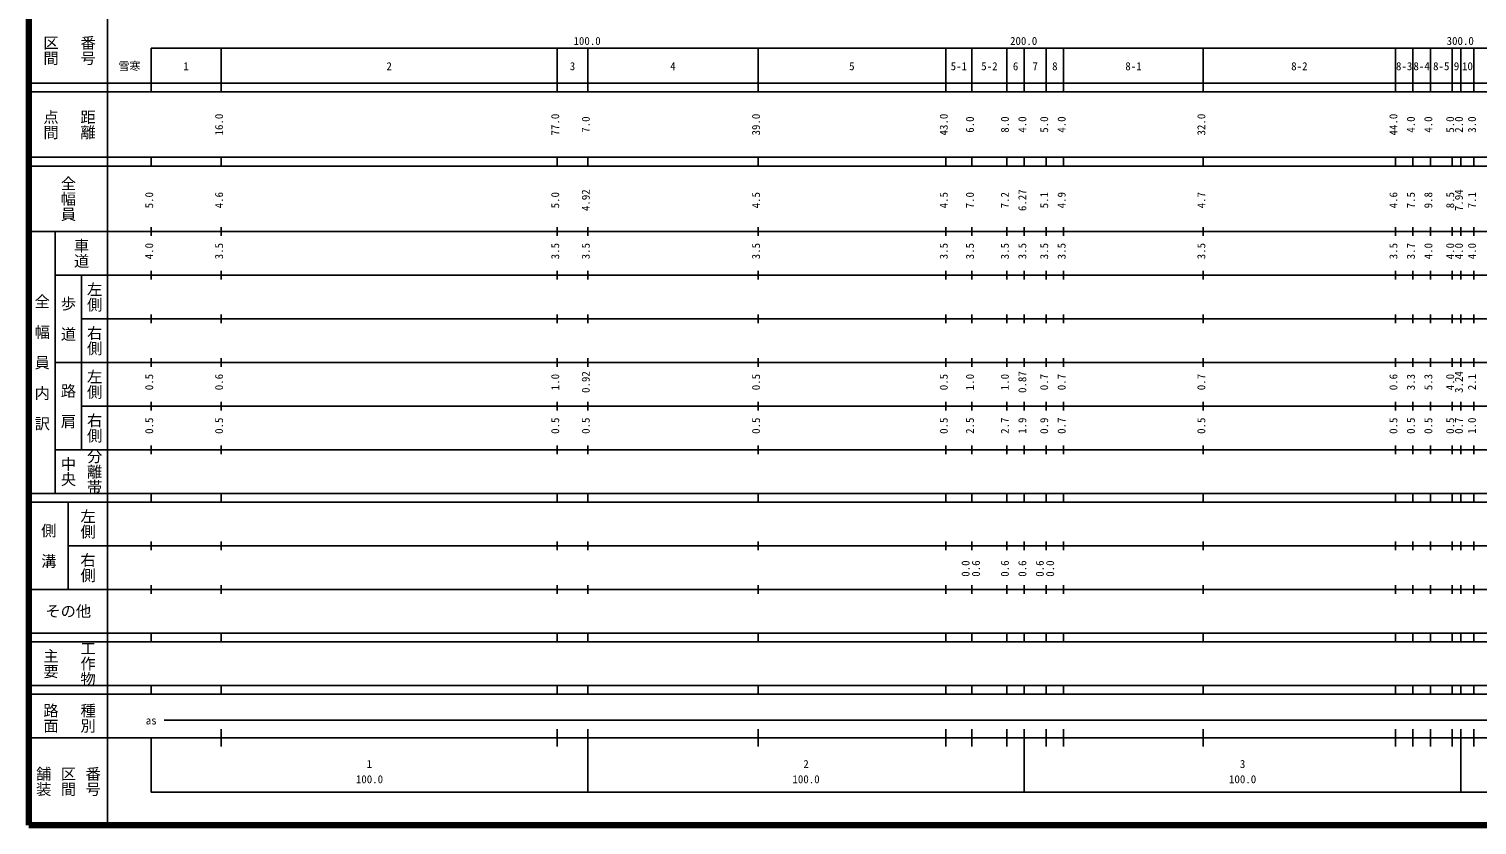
# Model space of a CAD drawing. Units: millimetres on the paper, enlarged 1000 times. Extents: x 40000 to 680000, y 20000 to 380000.
# Drawn here: x 40000 to 371698, y 20000 to 202409 of the extents above; entities that cross this region are included whole.
import ezdxf
from ezdxf.enums import TextEntityAlignment as Align

# ---------------------------------------------------------------- set-up
doc = ezdxf.new("R2010")
doc.units = ezdxf.units.MM
doc.header["$LTSCALE"] = 1000
doc.layers.add('M-TTL', color=2, linetype='Continuous', lineweight=140)
doc.layers.add('M-TTL-BAND', color=7, linetype='Continuous', lineweight=25)
doc.styles.add('@ＭＳ ゴシック', font='')
doc.styles.add('ＭＳ ゴシック', font='')
doc.styles.get('@ＭＳ ゴシック').set_extended_font_data('@MS Gothic')
doc.styles.get('ＭＳ ゴシック').set_extended_font_data('MS Gothic')

msp = doc.modelspace()

# ---------------------------------------------------------------- linework, layer by layer
at = {"layer": 'M-TTL'}
for p, q in [((40000, 380000), (40000, 20000)), ((40000, 20000), (680000, 20000))]:
    msp.add_line(p, q, dxfattribs=at)
at = {"layer": 'M-TTL-BAND'}
for p, q in [((58000, 370000), (58000, 20000)), ((68000, 198000), (579000, 198000)), ((68000, 198000), (68000, 188000)), ((84000, 188000), (84000, 198000)), ((161000, 188000), (161000, 198000)), ((168000, 188000), (168000, 198000)), ((207000, 188000), (207000, 198000)), ((250000, 188000), (250000, 198000)), ((256000, 188000), (256000, 198000)), ((264000, 188000), (264000, 198000)), ((268000, 188000), (268000, 198000)), ((273000, 188000), (273000, 198000)), ((277000, 188000), (277000, 198000)), ((309000, 188000), (309000, 198000)), ((353000, 188000), (353000, 198000)), ((357000, 188000), (357000, 198000)), ((361000, 188000), (361000, 198000)), ((366000, 188000), (366000, 198000)), ((368000, 188000), (368000, 198000)), ((371000, 188000), (371000, 198000)), ((40000, 190000), (579000, 190000)), ((40000, 188000), (579000, 188000)), ((40000, 173000), (579000, 173000)), ((68000, 171000), (68000, 173000)), ((84000, 171000), (84000, 173000)), ((161000, 171000), (161000, 173000)), ((168000, 171000), (168000, 173000)), ((207000, 171000), (207000, 173000)), ((250000, 171000), (250000, 173000)), ((256000, 171000), (256000, 173000)), ((264000, 171000), (264000, 173000)), ((268000, 171000), (268000, 173000)), ((273000, 171000), (273000, 173000)), ((277000, 171000), (277000, 173000)), ((309000, 171000), (309000, 173000)), ((353000, 171000), (353000, 173000)), ((357000, 171000), (357000, 173000)), ((361000, 171000), (361000, 173000)), ((366000, 171000), (366000, 173000)), ((368000, 171000), (368000, 173000)), ((371000, 171000), (371000, 173000)), ((40000, 171000), (579000, 171000)), ((40000, 156000), (579000, 156000)), ((46000, 96000), (46000, 156000)), ((68000, 155000), (68000, 157000)), ((84000, 155000), (84000, 157000)), ((161000, 155000), (161000, 157000)), ((168000, 155000), (168000, 157000)), ((207000, 155000), (207000, 157000)), ((250000, 155000), (250000, 157000)), ((256000, 155000), (256000, 157000)), ((264000, 155000), (264000, 157000)), ((268000, 155000), (268000, 157000)), ((273000, 155000), (273000, 157000)), ((277000, 155000), (277000, 157000)), ((309000, 155000), (309000, 157000)), ((353000, 155000), (353000, 157000)), ((357000, 155000), (357000, 157000)), ((361000, 155000), (361000, 157000)), ((366000, 155000), (366000, 157000)), ((368000, 155000), (368000, 157000)), ((371000, 155000), (371000, 157000)), ((46000, 146000), (579000, 146000)), ((52000, 146000), (52000, 106000)), ((68000, 145000), (68000, 147000)), ((84000, 145000), (84000, 147000)), ((161000, 145000), (161000, 147000)), ((168000, 145000), (168000, 147000)), ((207000, 145000), (207000, 147000)), ((250000, 145000), (250000, 147000)), ((256000, 145000), (256000, 147000)), ((264000, 145000), (264000, 147000)), ((268000, 145000), (268000, 147000)), ((273000, 145000), (273000, 147000)), ((277000, 145000), (277000, 147000)), ((309000, 145000), (309000, 147000)), ((353000, 145000), (353000, 147000)), ((357000, 145000), (357000, 147000)), ((361000, 145000), (361000, 147000)), ((366000, 145000), (366000, 147000)), ((368000, 145000), (368000, 147000)), ((371000, 145000), (371000, 147000)), ((52000, 136000), (579000, 136000)), ((68000, 135000), (68000, 137000)), ((84000, 135000), (84000, 137000)), ((161000, 135000), (161000, 137000)), ((168000, 135000), (168000, 137000)), ((207000, 135000), (207000, 137000)), ((250000, 135000), (250000, 137000)), ((256000, 135000), (256000, 137000)), ((264000, 135000), (264000, 137000)), ((268000, 135000), (268000, 137000)), ((273000, 135000), (273000, 137000)), ((277000, 135000), (277000, 137000)), ((309000, 135000), (309000, 137000)), ((353000, 135000), (353000, 137000)), ((357000, 135000), (357000, 137000)), ((361000, 135000), (361000, 137000)), ((366000, 135000), (366000, 137000)), ((368000, 135000), (368000, 137000)), ((371000, 135000), (371000, 137000)), ((68000, 125000), (68000, 127000)), ((84000, 125000), (84000, 127000)), ((161000, 125000), (161000, 127000)), ((168000, 125000), (168000, 127000)), ((207000, 125000), (207000, 127000)), ((250000, 125000), (250000, 127000)), ((256000, 125000), (256000, 127000)), ((264000, 125000), (264000, 127000)), ((268000, 125000), (268000, 127000)), ((273000, 125000), (273000, 127000)), ((277000, 125000), (277000, 127000)), ((309000, 125000), (309000, 127000)), ((353000, 125000), (353000, 127000)), ((357000, 125000), (357000, 127000)), ((361000, 125000), (361000, 127000)), ((366000, 125000), (366000, 127000)), ((368000, 125000), (368000, 127000)), ((371000, 125000), (371000, 127000)), ((46000, 126000), (579000, 126000)), ((68000, 115000), (68000, 117000)), ((84000, 115000), (84000, 117000)), ((161000, 115000), (161000, 117000)), ((168000, 115000), (168000, 117000)), ((207000, 115000), (207000, 117000)), ((250000, 115000), (250000, 117000)), ((256000, 115000), (256000, 117000)), ((264000, 115000), (264000, 117000)), ((268000, 115000), (268000, 117000)), ((273000, 115000), (273000, 117000)), ((277000, 115000), (277000, 117000)), ((309000, 115000), (309000, 117000)), ((353000, 115000), (353000, 117000)), ((357000, 115000), (357000, 117000)), ((361000, 115000), (361000, 117000)), ((366000, 115000), (366000, 117000)), ((368000, 115000), (368000, 117000)), ((371000, 115000), (371000, 117000)), ((52000, 116000), (579000, 116000)), ((68000, 105000), (68000, 107000)), ((84000, 105000), (84000, 107000)), ((161000, 105000), (161000, 107000)), ((168000, 105000), (168000, 107000)), ((207000, 105000), (207000, 107000)), ((250000, 105000), (250000, 107000)), ((256000, 105000), (256000, 107000)), ((264000, 105000), (264000, 107000)), ((268000, 105000), (268000, 107000)), ((273000, 105000), (273000, 107000)), ((277000, 105000), (277000, 107000)), ((309000, 105000), (309000, 107000)), ((353000, 105000), (353000, 107000)), ((357000, 105000), (357000, 107000)), ((361000, 105000), (361000, 107000)), ((366000, 105000), (366000, 107000)), ((368000, 105000), (368000, 107000)), ((371000, 105000), (371000, 107000)), ((46000, 106000), (579000, 106000)), ((40000, 96000), (579000, 96000)), ((40000, 94000), (579000, 94000)), ((49000, 94000), (49000, 74000)), ((68000, 94000), (68000, 96000)), ((84000, 94000), (84000, 96000)), ((161000, 94000), (161000, 96000)), ((168000, 94000), (168000, 96000)), ((207000, 94000), (207000, 96000)), ((250000, 94000), (250000, 96000)), ((256000, 94000), (256000, 96000)), ((264000, 94000), (264000, 96000)), ((268000, 94000), (268000, 96000)), ((273000, 94000), (273000, 96000)), ((277000, 94000), (277000, 96000)), ((309000, 94000), (309000, 96000)), ((353000, 94000), (353000, 96000)), ((357000, 94000), (357000, 96000)), ((361000, 94000), (361000, 96000)), ((366000, 94000), (366000, 96000)), ((368000, 94000), (368000, 96000)), ((371000, 94000), (371000, 96000)), ((49000, 84000), (579000, 84000)), ((68000, 83000), (68000, 85000)), ((84000, 83000), (84000, 85000)), ((161000, 83000), (161000, 85000)), ((168000, 83000), (168000, 85000)), ((207000, 83000), (207000, 85000)), ((250000, 83000), (250000, 85000)), ((256000, 83000), (256000, 85000)), ((264000, 83000), (264000, 85000)), ((268000, 83000), (268000, 85000)), ((273000, 83000), (273000, 85000)), ((277000, 83000), (277000, 85000)), ((309000, 83000), (309000, 85000)), ((353000, 83000), (353000, 85000)), ((357000, 83000), (357000, 85000)), ((361000, 83000), (361000, 85000)), ((366000, 83000), (366000, 85000)), ((368000, 83000), (368000, 85000)), ((371000, 83000), (371000, 85000)), ((40000, 74000), (579000, 74000)), ((68000, 73000), (68000, 75000)), ((84000, 73000), (84000, 75000)), ((161000, 73000), (161000, 75000)), ((168000, 73000), (168000, 75000)), ((207000, 73000), (207000, 75000)), ((250000, 73000), (250000, 75000)), ((256000, 73000), (256000, 75000)), ((264000, 73000), (264000, 75000)), ((268000, 73000), (268000, 75000)), ((273000, 73000), (273000, 75000)), ((277000, 73000), (277000, 75000)), ((309000, 73000), (309000, 75000)), ((353000, 73000), (353000, 75000)), ((357000, 73000), (357000, 75000)), ((361000, 73000), (361000, 75000)), ((366000, 73000), (366000, 75000)), ((368000, 73000), (368000, 75000)), ((371000, 73000), (371000, 75000)), ((40000, 64000), (579000, 64000)), ((68000, 62000), (68000, 64000)), ((84000, 62000), (84000, 64000)), ((161000, 62000), (161000, 64000)), ((168000, 62000), (168000, 64000)), ((207000, 62000), (207000, 64000)), ((250000, 62000), (250000, 64000)), ((256000, 62000), (256000, 64000)), ((264000, 62000), (264000, 64000)), ((268000, 62000), (268000, 64000)), ((273000, 62000), (273000, 64000)), ((277000, 62000), (277000, 64000)), ((309000, 62000), (309000, 64000)), ((353000, 62000), (353000, 64000)), ((357000, 62000), (357000, 64000)), ((361000, 62000), (361000, 64000)), ((366000, 62000), (366000, 64000)), ((368000, 62000), (368000, 64000)), ((371000, 62000), (371000, 64000)), ((40000, 62000), (579000, 62000)), ((40000, 52000), (579000, 52000)), ((40000, 50000), (579000, 50000)), ((68000, 50000), (68000, 52000)), ((84000, 50000), (84000, 52000)), ((161000, 50000), (161000, 52000)), ((168000, 50000), (168000, 52000)), ((207000, 50000), (207000, 52000)), ((250000, 50000), (250000, 52000)), ((256000, 50000), (256000, 52000)), ((264000, 50000), (264000, 52000)), ((268000, 50000), (268000, 52000)), ((273000, 50000), (273000, 52000)), ((277000, 50000), (277000, 52000)), ((309000, 50000), (309000, 52000)), ((353000, 50000), (353000, 52000)), ((357000, 50000), (357000, 52000)), ((361000, 50000), (361000, 52000)), ((366000, 50000), (366000, 52000)), ((368000, 50000), (368000, 52000)), ((371000, 50000), (371000, 52000)), ((71000, 44000), (565000, 44000)), ((40000, 40000), (579000, 40000)), ((68000, 40000), (68000, 27500)), ((84000, 38000), (84000, 42000)), ((161000, 38000), (161000, 42000)), ((168000, 27500), (168000, 42000)), ((207000, 38000), (207000, 42000)), ((250000, 38000), (250000, 42000)), ((256000, 38000), (256000, 42000)), ((264000, 38000), (264000, 42000)), ((268000, 27500), (268000, 42000)), ((273000, 38000), (273000, 42000)), ((277000, 38000), (277000, 42000)), ((309000, 38000), (309000, 42000)), ((353000, 38000), (353000, 42000)), ((357000, 38000), (357000, 42000)), ((361000, 38000), (361000, 42000)), ((366000, 38000), (366000, 42000)), ((368000, 27500), (368000, 42000)), ((371000, 38000), (371000, 42000)), ((68000, 27500), (579000, 27500))]:
    msp.add_line(p, q, dxfattribs=at)

# ---------------------------------------------------------------- texts
at = {"layer": 'M-TTL-BAND', "style": '@ＭＳ ゴシック'}
for s, p in [('区間', (45000, 197500)), ('番号', (53500, 197500)), ('点間', (45000, 180500)), ('距離', (53500, 180500)), ('全幅員', (49000, 163500)), ('車道', (52000, 151000)), ('左側', (55000, 141000)), ('全\u3000幅\u3000員\u3000内\u3000訳', (43000, 126000)), ('歩\u3000道', (49000, 136000)), ('右側', (55000, 131000)), ('左側', (55000, 121000)), ('路\u3000肩', (49000, 116000)), ('右側', (55000, 111000)), ('中央', (49000, 101000)), ('分離帯', (55000, 101000)), ('左側', (53500, 89000)), ('側\u3000溝', (44500, 84000)), ('右側', (53500, 79000)), ('主要', (45000, 57000)), ('工作物', (53500, 57000)), ('路面', (45000, 44500)), ('種別', (53500, 44500)), ('舗装', (43333, 30000)), ('番号', (54667, 30000)), ('区間', (49000, 30000))]:
    msp.add_text(s, height=2566, rotation=270, dxfattribs=at).set_placement(p, align=Align.MIDDLE_CENTER)
at = {"layer": 'M-TTL-BAND', "style": 'ＭＳ ゴシック'}
for s, p in [('100.0', (167844, 198195)), ('200.0', (267844, 198195)), ('300.0', (367844, 198195)), ('雪寒', (63017, 192405)), ('1', (76000, 192405)), ('2', (122500, 192405)), ('3', (164500, 192405)), ('4', (187500, 192405)), ('5', (228500, 192405)), ('5-1', (253000, 192405)), ('5-2', (260000, 192405)), ('6', (266000, 192405)), ('7', (270500, 192405)), ('8', (275000, 192405)), ('8-1', (293000, 192405)), ('8-2', (331000, 192405)), ('8-3', (355000, 192405)), ('8-4', (359000, 192405)), ('8-5', (363500, 192405)), ('9', (367000, 192405)), ('10', (369500, 192405)), ('as', (68000, 42500)), ('1', (118000, 32523)), ('2', (218000, 32523)), ('3', (318000, 32523)), ('100.0', (118000, 29033)), ('100.0', (218000, 29033)), ('100.0', (318000, 29033))]:
    msp.add_text(s, height=1833, dxfattribs=at).set_placement(p, align=Align.BOTTOM_CENTER)
for s, p in [('16.0', (85000, 180500)), ('77.0', (162000, 180500)), ('39.0', (208000, 180500)), ('43.0', (251000, 180500)), ('32.0', (310000, 180500)), ('44.0', (354000, 180500)), ('7.0', (169000, 180500)), ('6.0', (257000, 180500)), ('8.0', (265000, 180500)), ('4.0', (269000, 180500)), ('5.0', (274000, 180500)), ('4.0', (278000, 180500)), ('4.0', (358000, 180500)), ('4.0', (362000, 180500)), ('5.0', (367000, 180500)), ('2.0', (369000, 180500)), ('3.0', (372000, 180500)), ('5.0', (69000, 163174)), ('4.6', (85000, 163174)), ('5.0', (162000, 163174)), ('4.92', (169000, 163174)), ('4.5', (208000, 163174)), ('4.5', (251000, 163174)), ('7.0', (257000, 163174)), ('7.2', (265000, 163174)), ('6.27', (269000, 163174)), ('5.1', (274000, 163174)), ('4.9', (278000, 163174)), ('4.7', (310000, 163174)), ('4.6', (354000, 163174)), ('7.5', (358000, 163174)), ('9.8', (362000, 163174)), ('8.5', (367000, 163174)), ('7.94', (369000, 163174)), ('7.1', (372000, 163174)), ('4.0', (69000, 151500)), ('3.5', (85000, 151500)), ('3.5', (162000, 151500)), ('3.5', (169000, 151500)), ('3.5', (208000, 151500)), ('3.5', (251000, 151500)), ('3.5', (257000, 151500)), ('3.5', (265000, 151500)), ('3.5', (269000, 151500)), ('3.5', (274000, 151500)), ('3.5', (278000, 151500)), ('3.5', (310000, 151500)), ('3.5', (354000, 151500)), ('3.7', (358000, 151500)), ('4.0', (362000, 151500)), ('4.0', (367000, 151500)), ('4.0', (369000, 151500)), ('4.0', (372000, 151500)), ('0.5', (69000, 121500)), ('0.6', (85000, 121500)), ('1.0', (162000, 121500)), ('0.92', (169000, 121500)), ('0.5', (208000, 121500)), ('0.5', (251000, 121500)), ('1.0', (257000, 121500)), ('1.0', (265000, 121500)), ('0.87', (269000, 121500)), ('0.7', (274000, 121500)), ('0.7', (278000, 121500)), ('0.7', (310000, 121500)), ('0.6', (354000, 121500)), ('3.3', (358000, 121500)), ('5.3', (362000, 121500)), ('4.0', (367000, 121500)), ('3.24', (369000, 121500)), ('2.1', (372000, 121500)), ('0.5', (69000, 111500)), ('0.5', (85000, 111500)), ('0.5', (162000, 111500)), ('0.5', (169000, 111500)), ('0.5', (208000, 111500)), ('0.5', (251000, 111500)), ('2.5', (257000, 111500)), ('2.7', (265000, 111500)), ('1.9', (269000, 111500)), ('0.9', (274000, 111500)), ('0.7', (278000, 111500)), ('0.5', (310000, 111500)), ('0.5', (354000, 111500)), ('0.5', (358000, 111500)), ('0.5', (362000, 111500)), ('0.5', (367000, 111500)), ('0.7', (369000, 111500)), ('1.0', (372000, 111500)), ('0.0', (256000, 78764)), ('0.6', (258370, 78764)), ('0.6', (265000, 78764)), ('0.6', (269000, 78764)), ('0.6', (273000, 78764)), ('0.0', (275370, 78764))]:
    msp.add_text(s, height=1833, rotation=90, dxfattribs=at).set_placement(p, align=Align.BOTTOM_CENTER)
msp.add_text('その他', height=2566, dxfattribs=at).set_placement((49000, 69000), align=Align.MIDDLE_CENTER)

doc.saveas('drawing.dxf')
